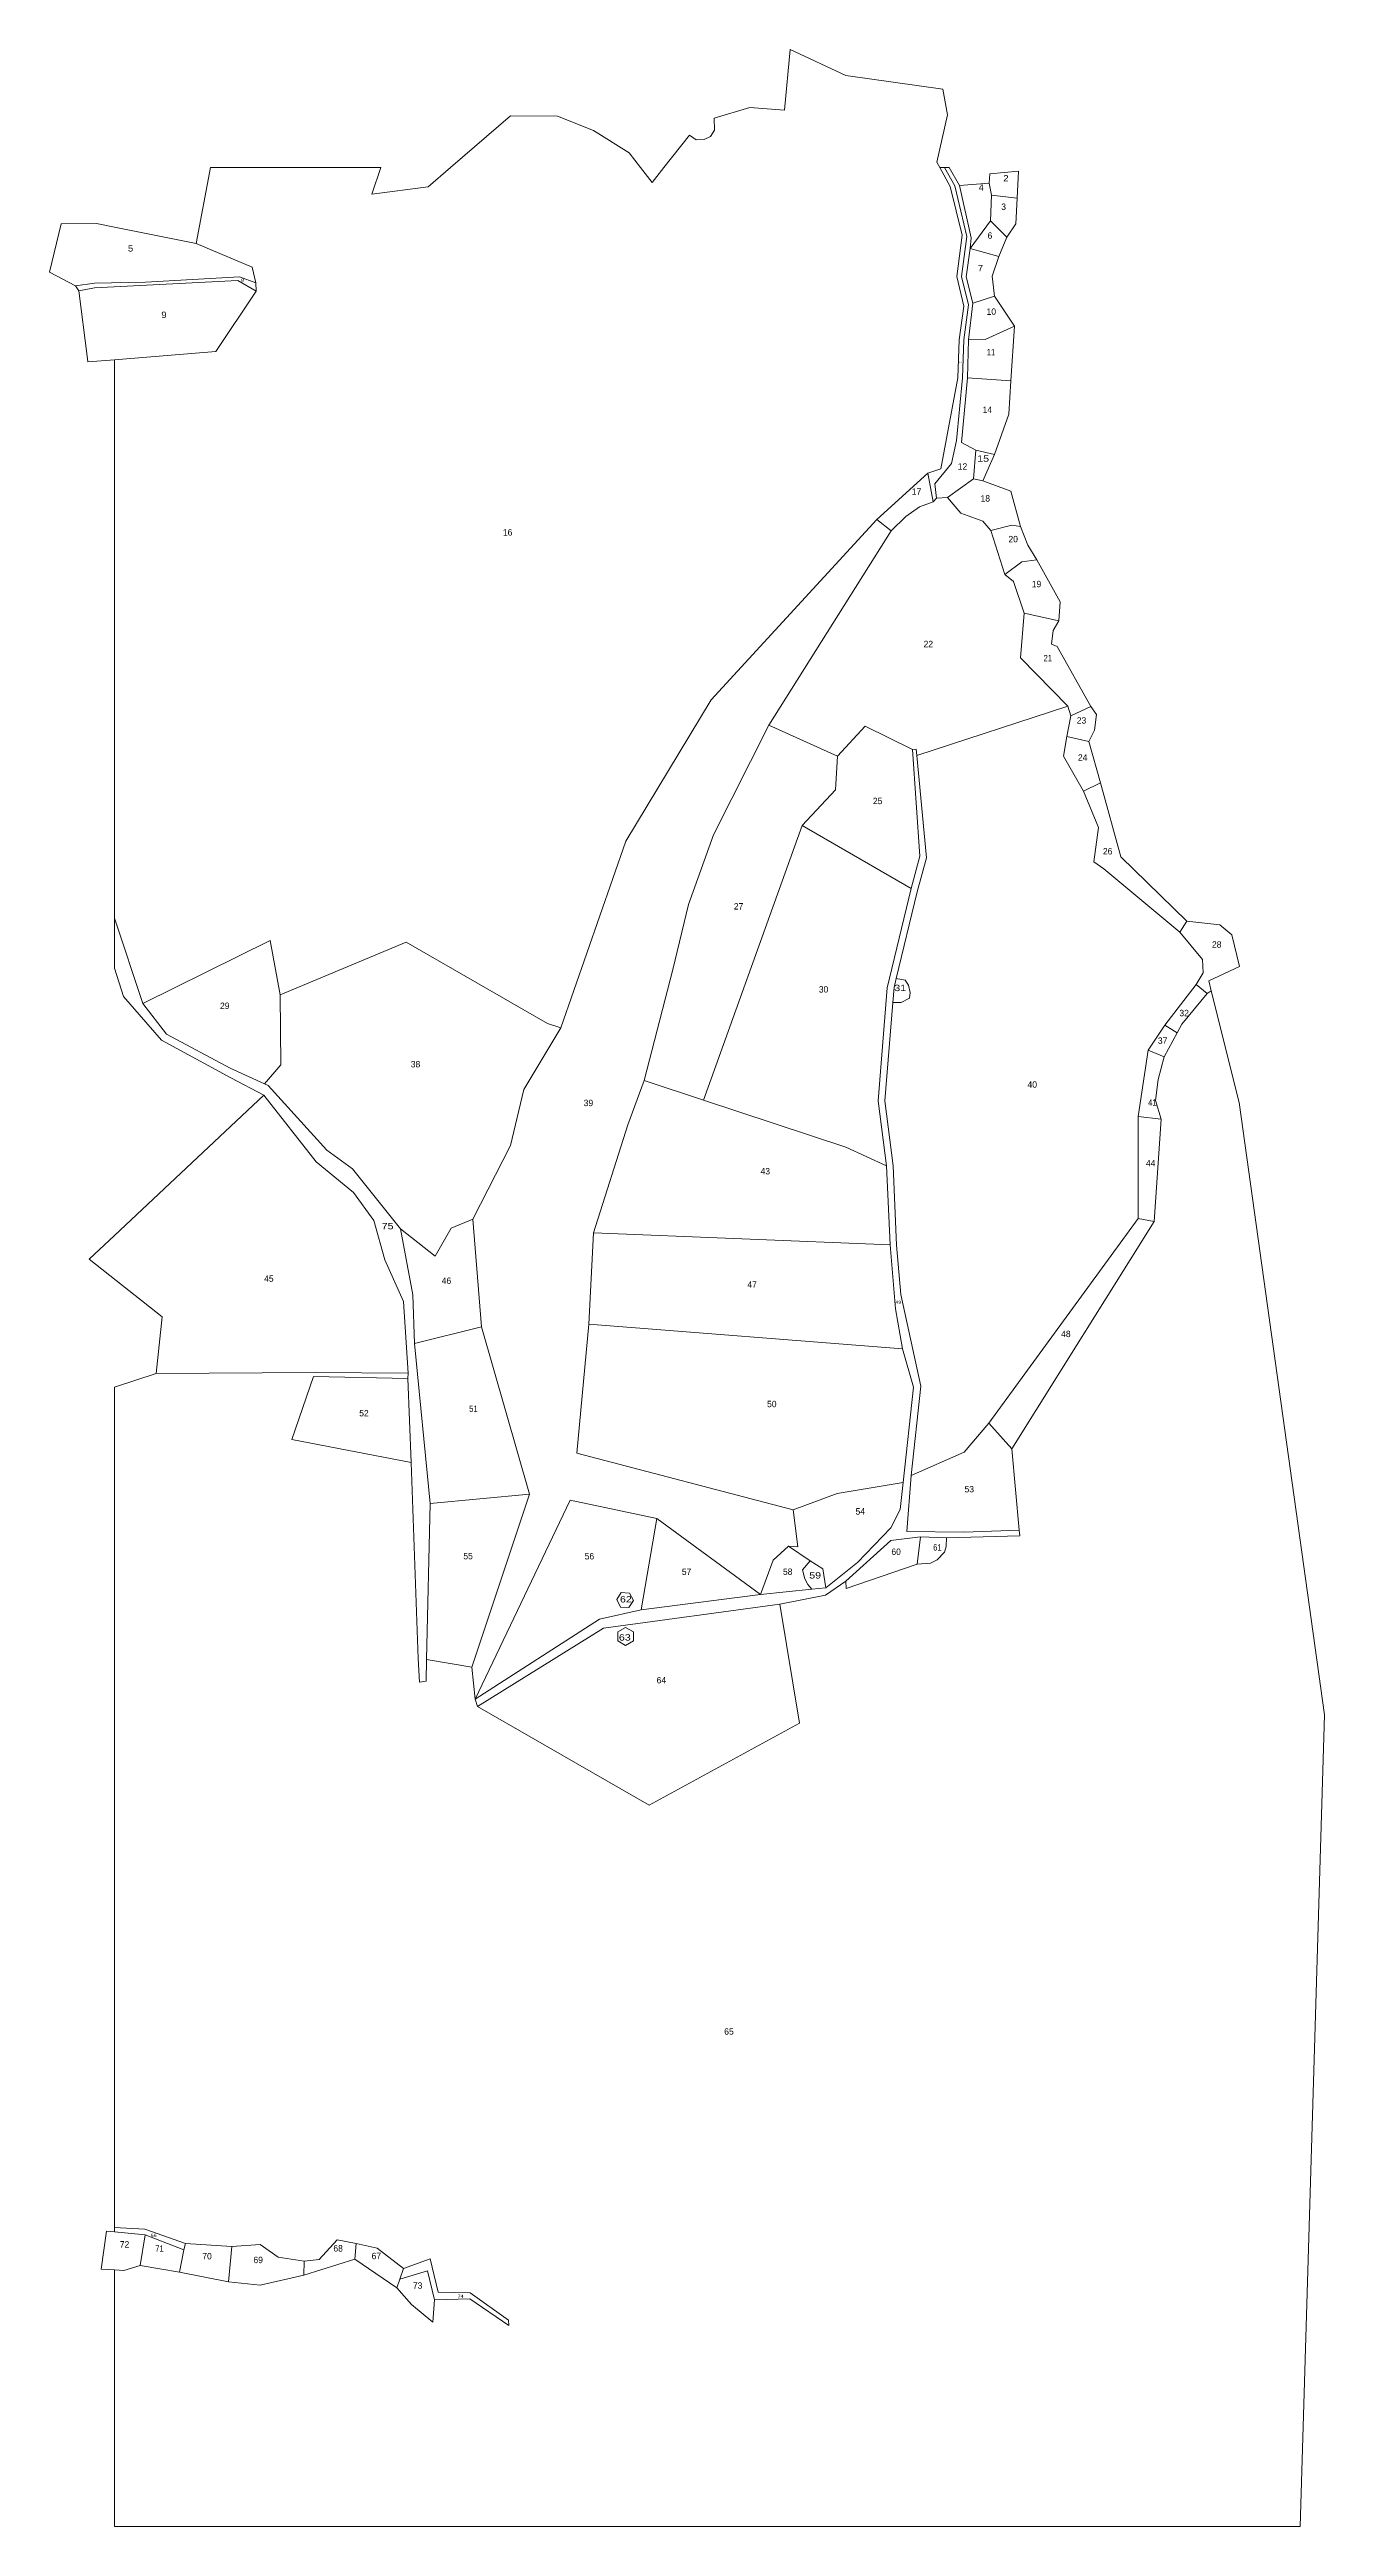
# Model space of a CAD drawing. Header units: metres. Extents: x 364972 to 365513, y 1837000 to 1838050.
import ezdxf

# ---------------------------------------------------------------- set-up
doc = ezdxf.new("R2010")
doc.units = ezdxf.units.M
doc.header["$LTSCALE"] = 1.1
doc.layers.add('10', color=7, linetype='Continuous', lineweight=13)
doc.layers.add('15', color=7, linetype='Continuous')

msp = doc.modelspace()

# ---------------------------------------------------------------- linework, layer by layer
at = {"layer": '10'}
for p, q in [((365358.17, 1837992.36), (365353.78, 1838000)), ((365358.17, 1837992.36), (365370.74, 1837993.34)), ((365371.72, 1837988.28), (365370.74, 1837993.34)), ((365371.23, 1837977.46), (365371.72, 1837988.28)), ((365371.72, 1837988.28), (365382.5, 1837987.09)), ((364992.4, 1837976.28), (364977.42, 1837976.24)), ((364992.4, 1837976.28), (365000, 1837974.75)), ((365000, 1837974.75), (365034.57, 1837967.77)), ((365371.23, 1837977.46), (365362.58, 1837965.76)), ((365378.18, 1837970.51), (365371.23, 1837977.46)), ((365378.18, 1837970.51), (365381.94, 1837976.19)), ((365362.58, 1837965.76), (365374.73, 1837962.31)), ((365374.73, 1837962.31), (365378.18, 1837970.51)), ((364984.88, 1837947.74), (364983.44, 1837949.86)), ((365060.05, 1837947.57), (365042.96, 1837922.06)), ((365060.05, 1837947.57), (365059.85, 1837951.12)), ((365361.93, 1837927.02), (365363.82, 1837942.51)), ((365363.82, 1837942.51), (365372.94, 1837945.46)), ((365381.43, 1837932.72), (365372.94, 1837945.46)), ((365379.87, 1837909.62), (365381.43, 1837932.72)), ((365361.44, 1837910.9), (365361.93, 1837927.02)), ((364988.71, 1837917.65), (365000, 1837918.57)), ((365379.87, 1837909.62), (365361.44, 1837910.9)), ((365365.08, 1837880.23), (365372.88, 1837878.44)), ((365368.07, 1837867.23), (365372.88, 1837878.44)), ((365368.07, 1837867.23), (365364.08, 1837868.04)), ((365347.02, 1837858.35), (365348.41, 1837859.8)), ((365348.41, 1837859.8), (365352.97, 1837860.18)), ((365387.13, 1837839.97), (365383.92, 1837847.92)), ((365329.11, 1837845.96), (365277.25, 1837763.64)), ((365377.27, 1837827.49), (365371.45, 1837846.15)), ((365390.9, 1837833.72), (365387.13, 1837839.97)), ((365400.15, 1837807.82), (365385.51, 1837811.13)), ((365339.97, 1837750.72), (365403.99, 1837771.72)), ((365405.27, 1837767.62), (365403.66, 1837758.83)), ((365405.27, 1837767.62), (365403.99, 1837771.72)), ((365405.27, 1837767.62), (365413.77, 1837771.51)), ((365412.93, 1837756.69), (365403.66, 1837758.83)), ((365412.93, 1837756.69), (365415.27, 1837761.48)), ((365410.66, 1837735.67), (365417.81, 1837739.19)), ((365249.6, 1837604.64), (365291.41, 1837721.14)), ((365291.41, 1837721.14), (365337.62, 1837694.39)), ((365454.52, 1837680.55), (365426.55, 1837707.87)), ((365012.01, 1837645.64), (365000, 1837681.82)), ((365454.52, 1837680.55), (365451.51, 1837675.9)), ((365458.48, 1837653.76), (365463.12, 1837649.81)), ((365463.12, 1837649.81), (365464.79, 1837651.02)), ((365438.06, 1837625.81), (365433.89, 1837597.75)), ((365000, 1837547.3), (365063.32, 1837606.74)), ((365433.89, 1837597.75), (365443.62, 1837596.6)), ((365433.89, 1837597.75), (365433.89, 1837554.54)), ((365440.57, 1837553.28), (365443.62, 1837596.6)), ((365310, 1837584.72), (365327.18, 1837576.77)), ((365328.78, 1837543.38), (365327.18, 1837576.77)), ((365155.47, 1837508.61), (365151.9, 1837554.24)), ((365380.34, 1837456.9), (365440.57, 1837553.28)), ((365433.89, 1837554.54), (365440.57, 1837553.28)), ((364989.31, 1837537.26), (365000, 1837547.3)), ((365203.01, 1837548.41), (365201.05, 1837509.67)), ((365328.78, 1837543.38), (365203.01, 1837548.41)), ((365133.72, 1837433.68), (365127.1, 1837501.51)), ((365175.83, 1837437.63), (365155.47, 1837508.61)), ((365201.05, 1837509.67), (365333.95, 1837499.24)), ((365000, 1837482.93), (365017.68, 1837488.78)), ((365124.53, 1837488.92), (365124.33, 1837486.66)), ((365383.36, 1837422.33), (365380.34, 1837456.9)), ((365133.72, 1837433.68), (365175.83, 1837437.63)), ((365151.39, 1837364.35), (365175.83, 1837437.63)), ((365229.8, 1837427.33), (365273.75, 1837395.09)), ((365341.6, 1837419.6), (365340.18, 1837407.94)), ((365341.6, 1837419.6), (365352.59, 1837419.16)), ((365285.61, 1837415.65), (365294.79, 1837409.43)), ((365273.75, 1837395.09), (365223.14, 1837388.65)), ((365151.39, 1837364.35), (365132.29, 1837367.54)), ((365151.39, 1837364.35), (365152.86, 1837350.75)), ((365152.86, 1837350.75), (365153.86, 1837347.66)), ((365012.99, 1837123.69), (365000, 1837124.92)), ((365010.93, 1837110.59), (365012.99, 1837123.69)), ((365029.4, 1837117.25), (365012.99, 1837123.69)), ((365029.4, 1837117.25), (365027.49, 1837107.78)), ((365049.72, 1837118.69), (365048.26, 1837103.76)), ((365080.2, 1837106.52), (365101.85, 1837113.25)), ((365080.32, 1837112.52), (365080.2, 1837106.52)), ((365101.85, 1837113.25), (365102.46, 1837119.96)), ((365119.59, 1837101.14), (365101.85, 1837113.25)), ((365010.93, 1837110.59), (365003.89, 1837108.57)), ((365010.93, 1837110.59), (365027.49, 1837107.78)), ((365027.49, 1837107.78), (365048.26, 1837103.76)), ((365120.93, 1837104.82), (365119.59, 1837101.14)), ((365120.93, 1837104.82), (365122.49, 1837109.36))]:
    msp.add_line(p, q, dxfattribs=at)
for points in [[(365243.64, 1838013.73), (365246.49, 1838011.73), (365249.9, 1838011.97), (365252.57, 1838013.19), (365254.28, 1838015.86), (365254.08, 1838020.92), (365269.32, 1838025.46), (365283.99, 1838024.38), (365286.42, 1838050.06), (365309.94, 1838039.09), (365351.09, 1838033.24), (365352.99, 1838022.32), (365348.54, 1838002.35)], [(365132.97, 1837991.9), (365142.35, 1838000), (365167.79, 1838021.96)], [(365167.79, 1838021.96), (365187.7, 1838021.81), (365203.01, 1838015.76), (365218.1, 1838006.22)], [(365218.1, 1838006.22), (365222.95, 1838000), (365227.9, 1837993.64), (365232.88, 1838000), (365243.64, 1838013.73)], [(365034.57, 1837967.77), (365040.64, 1838000), (365112.92, 1838000), (365109.06, 1837988.77), (365132.97, 1837991.9)], [(365351.8, 1838000), (365356.18, 1837992.21), (365361.2, 1837970.84), (365359, 1837953.78), (365361.92, 1837941.9), (365359.94, 1837926.98), (365359.44, 1837910.88), (365356.87, 1837884.31), (365354.73, 1837874.52), (365347.69, 1837865.95), (365348.41, 1837859.8)], [(365348.54, 1838002.35), (365349.83, 1838000), (365354.19, 1837992.06)], [(365349.83, 1838000), (365351.8, 1838000), (365353.78, 1838000)], [(365370.74, 1837993.34), (365370.93, 1837997.41), (365383.09, 1837998.54)], [(365381.94, 1837976.19), (365382.5, 1837987.09), (365383.09, 1837998.54)], [(365354.19, 1837992.06), (365359.3, 1837971.43), (365357.01, 1837953.87), (365360.02, 1837941.29), (365357.95, 1837926.94), (365357.44, 1837910.82), (365350.18, 1837872.37), (365344.72, 1837870.48)], [(365358.17, 1837992.36), (365363.11, 1837970.24), (365362.58, 1837965.76)], [(364977.42, 1837976.24), (364972.48, 1837955.73), (364983.44, 1837949.86)], [(365034.57, 1837967.77), (365058.35, 1837957.78), (365059.85, 1837951.12)], [(365363.82, 1837942.51), (365361, 1837953.68), (365362.58, 1837965.76)], [(365372.94, 1837945.46), (365372.03, 1837954), (365374.73, 1837962.31)], [(364983.44, 1837949.86), (364991.58, 1837950.96), (365013.18, 1837951.49), (365053, 1837953.76), (365059.85, 1837951.12)], [(364984.88, 1837947.74), (364991.59, 1837949.04), (365052.21, 1837952.15), (365060.05, 1837947.57)], [(364988.71, 1837917.65), (364988.4, 1837920.12), (364984.88, 1837947.74)], [(365381.43, 1837932.72), (365368.97, 1837927.19), (365361.93, 1837927.02)], [(365000, 1837660.59), (365000, 1837681.82), (365000, 1837918.57), (365042.96, 1837922.06)], [(365361.44, 1837910.9), (365358.95, 1837883.51), (365365.08, 1837880.23), (365364.08, 1837868.04), (365352.97, 1837860.18)], [(365372.88, 1837878.44), (365379.09, 1837895.54), (365379.87, 1837909.62)], [(365323.12, 1837850.81), (365344.72, 1837870.48), (365347.02, 1837858.35)], [(365347.02, 1837858.35), (365341.16, 1837856.21), (365335.32, 1837852.16), (365329.11, 1837845.96), (365323.12, 1837850.81)], [(365371.45, 1837846.15), (365368, 1837850.16), (365358.74, 1837853.46), (365352.97, 1837860.18)], [(365368.07, 1837867.23), (365379.81, 1837862.78), (365383.92, 1837847.92)], [(365189.19, 1837635.31), (365216.66, 1837714.41), (365252.86, 1837774.4), (365323.12, 1837850.81)], [(365383.92, 1837847.92), (365380.31, 1837848.36), (365371.45, 1837846.15)], [(365377.27, 1837827.49), (365384.51, 1837832.89), (365390.9, 1837833.72)], [(365385.51, 1837811.13), (365381.06, 1837824.51), (365377.27, 1837827.49)], [(365400.15, 1837807.82), (365400.82, 1837815.9), (365390.9, 1837833.72)], [(365385.51, 1837811.13), (365383.97, 1837792.14), (365403.99, 1837771.72)], [(365400.15, 1837807.82), (365397.79, 1837803.77), (365397.15, 1837797.93), (365399.47, 1837796.96), (365413.77, 1837771.51)], [(365277.25, 1837763.64), (365253.81, 1837717.17), (365243.33, 1837687.65), (365236.66, 1837660.04), (365224.42, 1837612.95)], [(365338.14, 1837753.26), (365318.07, 1837763.21), (365306.41, 1837750.46), (365277.25, 1837763.64)], [(365413.77, 1837771.51), (365416.23, 1837768.14), (365415.27, 1837761.48)], [(365337.62, 1837694.39), (365341.31, 1837708.08), (365338.14, 1837753.26)], [(365338.14, 1837753.26), (365339.81, 1837753.51), (365339.97, 1837750.72)], [(365403.66, 1837758.83), (365402.18, 1837750.47), (365410.66, 1837735.67)], [(365412.93, 1837756.69), (365417.81, 1837739.19), (365426.55, 1837707.87)], [(365306.41, 1837750.46), (365305.61, 1837736.24), (365291.41, 1837721.14)], [(365331.33, 1837656.3), (365340.21, 1837692.93), (365344.1, 1837707.33), (365339.97, 1837750.72)], [(365410.66, 1837735.67), (365417.09, 1837720.23), (365415.11, 1837705.68), (365419.35, 1837702.74), (365451.51, 1837675.9)], [(365327.18, 1837576.77), (365323.61, 1837604.32), (365327.42, 1837652.31), (365337.62, 1837694.39)], [(365476.76, 1837661.28), (365473.56, 1837674.8), (365468.43, 1837678.97), (365454.52, 1837680.55)], [(365070.19, 1837649.38), (365066.03, 1837672.41), (365012.01, 1837645.64), (365022.09, 1837632.66), (365049.08, 1837618.18), (365063.62, 1837611.57)], [(365063.62, 1837611.57), (365070.5, 1837619.63), (365070.19, 1837649.38), (365123.62, 1837671.66), (365183.48, 1837637.17), (365189.19, 1837635.31)], [(365451.51, 1837675.9), (365461.04, 1837664.26), (365461.32, 1837658.68), (365458.48, 1837653.76)], [(365063.32, 1837606.74), (365049.34, 1837614.09), (365019.91, 1837630.12), (365003.83, 1837648.58), (365000, 1837660.59)], [(365464.79, 1837651.02), (365463.72, 1837655.27), (365476.76, 1837661.28)], [(365326.41, 1837604.35), (365329.86, 1837646.05), (365330.38, 1837652.4)], [(365330.38, 1837652.4), (365331.33, 1837656.3), (365335.02, 1837655.57), (365336.45, 1837653.43), (365337.16, 1837650.33), (365336.93, 1837647.95), (365333.35, 1837646.05), (365329.86, 1837646.05)], [(365463.12, 1837649.81), (365452.36, 1837636.9), (365450.31, 1837633.14), (365445.18, 1837636.43), (365458.48, 1837653.76)], [(365502.51, 1837000), (365512.78, 1837344.14), (365476.66, 1837603.62), (365464.79, 1837651.02)], [(365151.9, 1837554.24), (365167.76, 1837585.39), (365173.52, 1837609.12), (365189.19, 1837635.31)], [(365450.31, 1837633.14), (365444.9, 1837623.1), (365438.06, 1837625.81), (365445.18, 1837636.43)], [(365444.9, 1837623.1), (365442.29, 1837613.43), (365441.25, 1837604.57), (365443.62, 1837596.6)], [(364989.31, 1837537.26), (365020.24, 1837512.86), (365017.68, 1837488.78), (365085.04, 1837489.15), (365124.53, 1837488.92), (365122.47, 1837519.28), (365114.51, 1837537.01), (365109.93, 1837553.58), (365101.24, 1837565.45), (365085.52, 1837578.56), (365063.32, 1837606.74)], [(365063.62, 1837611.57), (365065.17, 1837610.87), (365089.94, 1837583.49), (365100.91, 1837575.48), (365121.19, 1837550.1)], [(365224.42, 1837612.95), (365217.54, 1837594.17), (365203.01, 1837548.41)], [(365224.42, 1837612.95), (365249.6, 1837604.64), (365310, 1837584.72)], [(365337.69, 1837445.49), (365341.72, 1837483.4), (365333.31, 1837522.33), (365331.47, 1837543.2), (365330.04, 1837576.8), (365326.41, 1837604.35)], [(365121.19, 1837550.1), (365135.97, 1837538.59), (365142.69, 1837550.35), (365151.9, 1837554.24)], [(365380.34, 1837456.9), (365370.61, 1837467.77), (365433.89, 1837554.54)], [(365155.47, 1837508.61), (365127.1, 1837501.51), (365126.42, 1837522.17), (365121.19, 1837550.1)], [(365333.95, 1837499.24), (365330.93, 1837516.17), (365328.78, 1837543.38)], [(365334.26, 1837442.53), (365306.21, 1837437.9), (365287.67, 1837431.02), (365195.89, 1837454.95), (365201.05, 1837509.67)], [(365334.26, 1837442.53), (365338.65, 1837483.03), (365333.95, 1837499.24)], [(365000, 1837124.92), (365000, 1837126.8), (365000, 1837482.93)], [(365370.61, 1837467.77), (365360.12, 1837455.5), (365337.69, 1837445.49)], [(365125.72, 1837451.05), (365128.75, 1837367.95), (365129.23, 1837357.89), (365132.09, 1837358.36)], [(365301.49, 1837397.88), (365314.95, 1837408.62), (365328.97, 1837423.35), (365333.04, 1837431.08), (365334.26, 1837442.53)], [(365337.69, 1837445.49), (365335.74, 1837421.75), (365359.97, 1837421.52), (365383.36, 1837422.33)], [(365132.09, 1837358.36), (365132.29, 1837367.54), (365133.72, 1837433.68)], [(365223.14, 1837388.65), (365229.8, 1837427.33), (365193.17, 1837435.14), (365152.86, 1837350.75)], [(365287.67, 1837431.02), (365289.66, 1837415.24), (365285.61, 1837415.65)], [(365309.94, 1837400.68), (365329.04, 1837418.04), (365341.6, 1837419.6)], [(365352.59, 1837419.16), (365352.44, 1837415.46), (365351.72, 1837413.07), (365348.63, 1837409.74), (365345.77, 1837408.43), (365340.18, 1837407.94)], [(365352.59, 1837419.16), (365383.63, 1837419.94), (365383.36, 1837422.33)], [(365273.75, 1837395.09), (365279.08, 1837409.6), (365285.61, 1837415.65)], [(365295.6, 1837397.29), (365293.78, 1837399.33), (365292.59, 1837401.71), (365291.64, 1837405.52), (365294.79, 1837409.43)], [(365294.79, 1837409.43), (365300.24, 1837406.03), (365301.49, 1837397.88)], [(365309.94, 1837400.68), (365310.03, 1837397.61), (365340.18, 1837407.94)], [(365273.75, 1837395.09), (365295.6, 1837397.29), (365301.49, 1837397.88)], [(365281.97, 1837390.94), (365301.37, 1837394.75), (365309.94, 1837400.68)], [(365152.86, 1837350.75), (365205.55, 1837384.66), (365223.14, 1837388.65)], [(365281.97, 1837390.94), (365207.27, 1837380.81), (365153.86, 1837347.66)], [(365153.86, 1837347.66), (365226.66, 1837305.72), (365290.32, 1837340.58), (365281.97, 1837390.94)], [(365000, 1837124.92), (364996.67, 1837125.24), (364994.41, 1837109.11)], [(365000, 1837126.8), (365012.92, 1837126.09), (365030.1, 1837120.01)], [(365049.72, 1837118.69), (365030.1, 1837120.01), (365029.4, 1837117.25)], [(365080.32, 1837112.52), (365069.34, 1837114.19), (365061.74, 1837119.49), (365049.72, 1837118.69)], [(365102.46, 1837119.96), (365094.37, 1837121.52), (365086.7, 1837113.15), (365080.32, 1837112.52)], [(365122.49, 1837109.36), (365111.29, 1837117.95), (365102.46, 1837119.96)], [(365122.49, 1837109.36), (365133.75, 1837113.45), (365137.23, 1837099.33), (365150.68, 1837099.05), (365167, 1837087.49), (365167.08, 1837085.21), (365150.58, 1837096.51), (365135.59, 1837096.07)], [(364994.41, 1837109.11), (365000, 1837108.79), (365003.89, 1837108.57)], [(365502.51, 1837000), (365000, 1837000), (365000, 1837108.79)], [(365048.26, 1837103.76), (365061.74, 1837102.24), (365080.2, 1837106.52)], [(365119.59, 1837101.14), (365125.92, 1837094.12), (365134.85, 1837086.61), (365135.59, 1837096.07)], [(365135.59, 1837096.07), (365132.59, 1837108.35), (365120.93, 1837104.82)]]:
    msp.add_lwpolyline(points, dxfattribs=at)
for points in [[(365125.72, 1837451.05), (365124.33, 1837486.66), (365084.37, 1837487.53), (365075.17, 1837460.86)], [(365218.31, 1837395.71), (365219.92, 1837392.58), (365218.02, 1837389.62), (365214.51, 1837389.79), (365212.9, 1837392.92), (365214.8, 1837395.88)], [(365216.62, 1837381.14), (365219.92, 1837379.24), (365219.92, 1837375.42), (365216.62, 1837373.52), (365213.32, 1837375.42), (365213.32, 1837379.24)]]:
    msp.add_lwpolyline(points, close=True, dxfattribs=at)

# ---------------------------------------------------------------- texts
at = {"layer": '15'}
for s, height, width, p in [('2', 2.7, 1.1, (365376.7, 1837994.16)), ('4', 2.7, 1.05, (365366.27, 1837990.21)), ('5', 2.7, 1.1, (365005.71, 1837964.41)), ('8', 1.35, 1.25, (365053.62, 1837951.55)), ('7', 2.7, 1.1, (365365.88, 1837956.05)), ('9', 2.7, 1.1, (365019.86, 1837936.24)), ('11', 2.7, 0.9, (365369.63, 1837920.41)), ('13', 0.675, 1.25, (365357.88, 1837917.12)), ('15', 2.7, 1.25, (365365.62, 1837875.31)), ('21', 2.7, 0.9, (365393.74, 1837790.72)), ('31', 2.7, 1.25, (365330.48, 1837650.89)), ('41', 2.7, 0.9, (365438.06, 1837602.32)), ('75', 2.7, 1.25, (365113.24, 1837549.91)), ('49', 1.35, 1.25, (365330.92, 1837518.3)), ('51', 2.7, 0.9, (365150.32, 1837472.49)), ('61', 2.7, 0.9, (365346.94, 1837413.72)), ('59', 2.7, 1.25, (365294.43, 1837401.86)), ('62', 2.7, 1.25, (365214.21, 1837391.71)), ('63', 2.7, 1.25, (365213.76, 1837375.56)), ('66', 1.35, 1.25, (365015.33, 1837122.73)), ('71', 2.7, 0.9, (365017.27, 1837116.49)), ('74', 1.35, 1.25, (365145.43, 1837096.91))]:
    msp.add_text(s, height=height, dxfattribs=dict(at, width=width)).set_placement(p)
for s, p in [('3', (365375.81, 1837982.07)), ('6', (365370.01, 1837969.85)), ('10', (365369.6, 1837937.59)), ('14', (365367.9, 1837896.01)), ('12', (365357.37, 1837871.94)), ('17', (365337.91, 1837861.32)), ('18', (365367.04, 1837858.44)), ('16', (365164.59, 1837844.03)), ('20', (365378.86, 1837841.17)), ('19', (365388.74, 1837822.12)), ('22', (365342.9, 1837796.69)), ('23', (365407.81, 1837764.32)), ('24', (365408.32, 1837748.6)), ('25', (365321.41, 1837730.15)), ('26', (365418.9, 1837708.82)), ('27', (365262.48, 1837685.48)), ('28', (365465.12, 1837669.32)), ('30', (365298.5, 1837650.3)), ('29', (365044.73, 1837643.33)), ('32', (365451.3, 1837640.25)), ('37', (365442.19, 1837628.55)), ('38', (365125.58, 1837618.57)), ('40', (365386.95, 1837609.95)), ('39', (365198.84, 1837602.13)), ('43', (365273.81, 1837573.19)), ('44', (365437.12, 1837576.58)), ('45', (365063.42, 1837527.66)), ('46', (365138.7, 1837526.78)), ('47', (365268.22, 1837525.17)), ('48', (365401.19, 1837504.21)), ('52', (365103.72, 1837470.63)), ('50', (365276.57, 1837474.5)), ('53', (365360.25, 1837438.4)), ('54', (365314.06, 1837429)), ('55', (365147.84, 1837410.04)), ('56', (365199.27, 1837409.96)), ('57', (365240.45, 1837403.39)), ('58', (365283.3, 1837403.4)), ('60', (365329.25, 1837411.88)), ('64', (365229.76, 1837357.42)), ('65', (365258.41, 1837208.49)), ('72', (365002.25, 1837118.25)), ('70', (365037.22, 1837113.23)), ('69', (365058.9, 1837111.64)), ('68', (365092.77, 1837116.56)), ('67', (365108.97, 1837113.32)), ('73', (365126.46, 1837100.8))]:
    msp.add_text(s, height=2.7, dxfattribs=at).set_placement(p)

doc.saveas('drawing.dxf')
